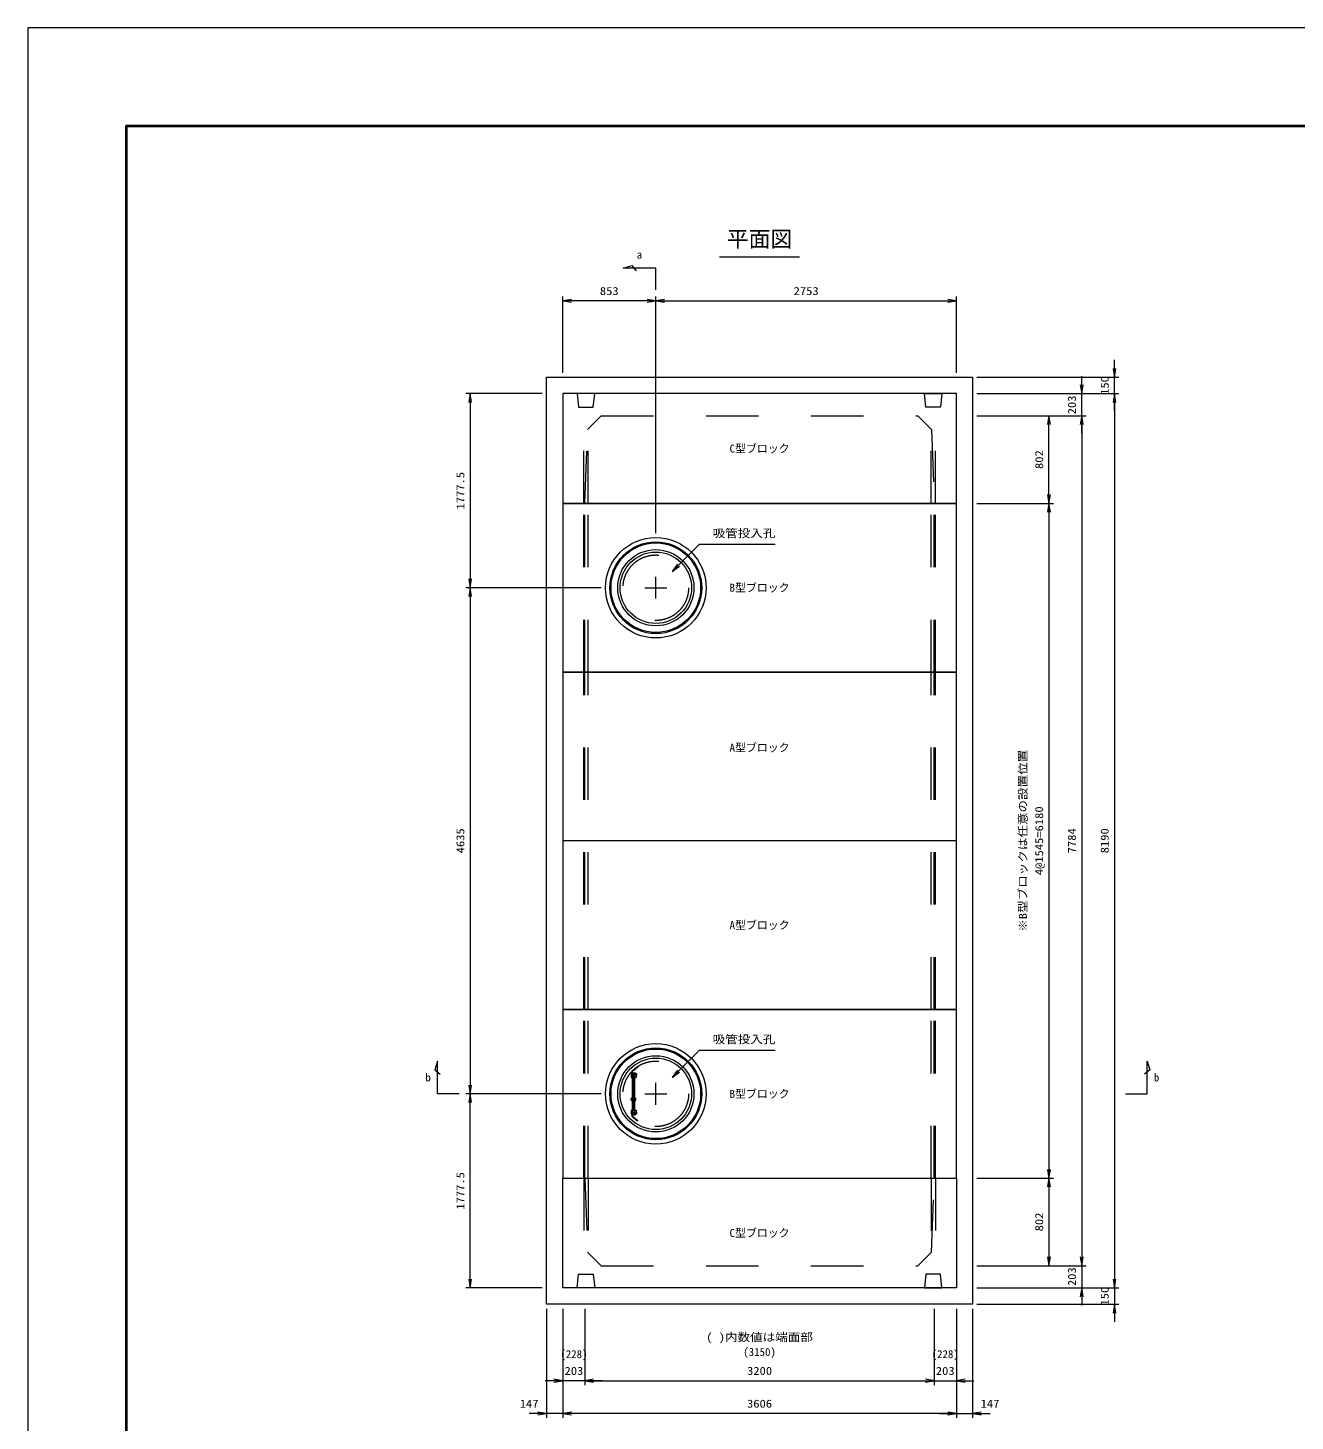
# Model space of a CAD drawing. Units: millimetres at full size. Extents: x 37600 to 71200, y -27760 to -4000.
# Drawn here: x 37600 to 49204, y -16760 to -4000 of the extents above; entities that cross this region are included whole.
import ezdxf
from ezdxf.enums import TextEntityAlignment as Align

# ---------------------------------------------------------------- set-up
doc = ezdxf.new("R2010")
doc.units = ezdxf.units.MM
doc.header["$LTSCALE"] = 80.0044
doc.header["$PDMODE"] = 32
doc.header["$PDSIZE"] = 40
doc.linetypes.add('CHAIN', pattern=[18.5, 12, -1.5, 3.5, -1.5])
doc.linetypes.add('DASHED_SPACED', pattern=[12, 6, -6])
for name, color, linetype, lineweight in [('0_2', 4, 'Continuous', 13), ('Defpoints_5', 5, 'Continuous', 13), ('FRP', 4, 'DASHED_SPACED', 13), ('図枠', 1, 'Continuous', 40), ('寸法', 6, 'Continuous', 13), ('文字', 2, 'Continuous', 13)]:
    doc.layers.add(name, color=color, linetype=linetype, lineweight=lineweight)
doc.styles.add('ＭＳ ゴシック', font='')
doc.styles.get('ＭＳ ゴシック').set_extended_font_data('MS Gothic')

# ---------------------------------------------------------------- blocks, each defined once
blk = doc.blocks.new('open_arrow')
at = {"color": 0, "linetype": 'Continuous', "lineweight": -2}
blk.add_lwpolyline([(7.5, 1.25), (0, 0), (7.5, -1.25)], dxfattribs=at)

msp = doc.modelspace()

# ---------------------------------------------------------------- linework, layer by layer
at = {"layer": '0_2', "linetype": 'DASHED_SPACED'}
for p, q in [((42690, -8355), (42690, -7475)), ((42730, -8355), (42730, -7475)), ((45870, -8355), (45870, -7475)), ((45910, -8355), (45910, -7475)), ((42690, -9900), (42690, -8355)), ((42730, -9900), (42730, -8355)), ((45870, -9900), (45870, -8355)), ((45910, -9900), (45910, -8355)), ((42690, -12990), (42690, -9900)), ((42730, -12990), (42730, -9900)), ((45870, -12990), (45870, -9900)), ((45910, -12990), (45910, -9900)), ((42690, -14535), (42690, -12990)), ((42730, -14535), (42730, -12990)), ((45870, -14535), (45870, -12990)), ((45910, -14535), (45910, -12990)), ((42690, -14535), (42690, -15415)), ((42730, -14535), (42730, -15415)), ((45870, -14535), (45870, -15415)), ((45910, -14535), (45910, -15415))]:
    msp.add_line(p, q, dxfattribs=at)
at = {"layer": '0_2', "color": 3, "linetype": 'DASHED_SPACED'}
for p, q in [((42700, -9900), (42700, -8355)), ((45900, -9900), (45900, -8355)), ((42700, -12990), (42700, -9900)), ((45900, -12990), (45900, -9900)), ((42700, -14535), (42700, -12990)), ((45900, -14535), (45900, -12990))]:
    msp.add_line(p, q, dxfattribs=at)
at = {"layer": '0_2', "color": 2, "linetype": 'CHAIN'}
for p, q in [((43350, -9227.5), (43350, -9027.5)), ((43250, -9127.5), (43450, -9127.5)), ((43250, -13762.5), (43450, -13762.5)), ((43350, -13862.5), (43350, -13662.5))]:
    msp.add_line(p, q, dxfattribs=at)
at = {"layer": '0_2', "color": 7}
msp.add_lwpolyline([(42350, -7200), (46250, -7200), (46250, -15690), (42350, -15690)], close=True, dxfattribs=at)
at = {"layer": '0_2', "color": 3}
for points in [[(42497, -8355), (46103, -8355), (46103, -7350), (42497, -7350)], [(46103, -9900), (46103, -8355), (42497, -8355), (42497, -9900)], [(46103, -12990), (46103, -9900), (42497, -9900), (42497, -12990)], [(46103, -12990), (46103, -11445), (42497, -11445), (42497, -12990)], [(46103, -14535), (46103, -12990), (42497, -12990), (42497, -14535)], [(42497, -14535), (46103, -14535), (46103, -15540), (42497, -15540)]]:
    msp.add_lwpolyline(points, close=True, dxfattribs=at)
at = {"layer": '0_2', "linetype": 'DASHED_SPACED'}
for points in [[(42630, -7350), (42642.5, -7475), (42777.5, -7475), (42790, -7350)], [(45970, -7350), (45957.5, -7475), (45822.5, -7475), (45810, -7350)], [(42630, -15540), (42642.5, -15415), (42777.5, -15415), (42790, -15540)], [(45970, -15540), (45957.5, -15415), (45822.5, -15415), (45810, -15540)]]:
    msp.add_lwpolyline(points, close=True, dxfattribs=at)
at = {"layer": '0_2', "color": 3, "linetype": 'DASHED_SPACED'}
for points in [[(42700, -8355), (42725, -7678), (42850, -7553), (45750, -7553), (45875, -7678), (45900, -8355)], [(42700, -14535), (42725, -15212), (42850, -15337), (45750, -15337), (45875, -15212), (45900, -14535)]]:
    msp.add_lwpolyline(points, dxfattribs=at)
at = {"layer": '0_2', "color": 3}
for centre, radius in [((43350, -9127.5), 460), ((43350, -9127.5), 420), ((43350, -13762.5), 460), ((43350, -13762.5), 420)]:
    msp.add_circle(centre, radius, dxfattribs=at)
at = {"layer": '0_2'}
for centre, radius in [((43350, -9127.5), 410), ((43350, -9127.5), 349), ((43350, -9127.5), 327), ((43350, -13762.5), 410), ((43350, -13762.5), 349), ((43350, -13762.5), 327)]:
    msp.add_circle(centre, radius, dxfattribs=at)
at = {"layer": '0_2', "color": 3, "linetype": 'DASHED_SPACED'}
for centre in [(43350, -9127.5), (43350, -13762.5)]:
    msp.add_circle(centre, 300, dxfattribs=at)
at = {"layer": 'Defpoints_5'}
msp.add_lwpolyline([(37600, -27760), (71200, -27760), (71200, -4000), (37600, -4000)], close=True, dxfattribs=at)
at = {"layer": 'FRP'}
for p, q in [((43181.43, -13514.34), (43132.85, -13555)), ((43184.32, -13517.79), (43135.73, -13558.45)), ((43181.43, -13514.34), (43184.32, -13517.79)), ((43125, -13578.56), (43171, -13578.56)), ((43125, -13578.56), (43125, -13580.56)), ((43125, -13580.56), (43171, -13580.56)), ((43125, -13580.56), (43125, -13612.56)), ((43125, -13591.29), (43159.95, -13591.29)), ((43125, -13612.56), (43133.9, -13612.56)), ((43132.09, -13570.41), (43134.03, -13576.23)), ((43134, -13582.75), (43134, -13587.45)), ((43134, -13591.29), (43134, -13933.71)), ((43134.03, -13573.56), (43134.03, -13578.56)), ((43134.03, -13573.56), (43165.12, -13573.56)), ((43139.58, -13569.06), (43165.12, -13569.06)), ((43159, -13573.56), (43155.95, -13576.61)), ((43156, -13573.56), (43156, -13578.56)), ((43156, -13582.75), (43156, -13587.45)), ((43156, -13591.29), (43156, -13933.71)), ((43156, -13612.56), (43171, -13612.56)), ((43159.95, -13580.56), (43159.95, -13591.29)), ((43165.12, -13569.06), (43165.12, -13573.56)), ((43171, -13580.56), (43171, -13612.56)), ((43171, -13593.56), (43173, -13593.56)), ((43173, -13580.56), (43173, -13593.56)), ((43125, -13912.44), (43133.9, -13912.44)), ((43125, -13912.44), (43125, -13944.44)), ((43125, -13933.71), (43159.95, -13933.71)), ((43125, -13944.44), (43171, -13944.44)), ((43125, -13944.44), (43125, -13946.44)), ((43125, -13946.44), (43171, -13946.44)), ((43134.03, -13948.77), (43132.09, -13954.59)), ((43132.85, -13970), (43181.43, -14010.66)), ((43134, -13937.55), (43134, -13942.25)), ((43134.03, -13946.44), (43134.03, -13951.44)), ((43134.03, -13951.44), (43165.12, -13951.44)), ((43135.73, -13966.55), (43184.32, -14007.21)), ((43139.58, -13955.94), (43165.12, -13955.94)), ((43155.95, -13948.39), (43159, -13951.44)), ((43156, -13912.44), (43171, -13912.44)), ((43156, -13937.55), (43156, -13942.25)), ((43156, -13946.44), (43156, -13951.44)), ((43159.95, -13933.71), (43159.95, -13944.44)), ((43165.12, -13951.44), (43165.12, -13955.94)), ((43171, -13912.44), (43171, -13944.44)), ((43171, -13931.44), (43173, -13931.44)), ((43173, -13931.44), (43173, -13944.44)), ((43184.32, -14007.21), (43181.43, -14010.66))]:
    msp.add_line(p, q, dxfattribs=at)
at = {"layer": 'FRP', "linetype": 'CHAIN'}
msp.add_line((43145, -13599.6), (43145, -13925.26), dxfattribs=at)
at = {"layer": 'FRP'}
for centre, radius, start, end in [((43139.58, -13563.06), 10.5, 129.92782, 270), ((43139.58, -13563.06), 6, 129.92906, 270), ((43171, -13580.56), 2, 0, 90), ((43139.58, -13961.94), 10.5, 90, 230.07217), ((43139.58, -13961.94), 6, 90, 230.07093), ((43171, -13944.44), 2, 270, 0)]:
    msp.add_arc(centre, radius, start, end, dxfattribs=at)
msp.add_point((43145, -13812.5), dxfattribs=at)
at = {"layer": '図枠'}
msp.add_lwpolyline([(38500, -26860), (70300, -26860), (70300, -4900), (38500, -4900)], close=True, dxfattribs=at)
at = {"layer": '寸法'}
for p, q in [((42497, -7160), (42497, -6460)), ((43350, -6500), (42497, -6500)), ((43350, -8627.5), (43350, -6460)), ((43350, -8627.5), (43350, -6460)), ((43350, -6500), (46103, -6500)), ((46103, -7160), (46103, -6460)), ((47550, -7510), (47550, -7040)), ((46290, -7200), (47590, -7200)), ((47250, -7713), (47250, -7190)), ((42310, -7350), (41610, -7350)), ((41650, -7350), (41650, -9127.5)), ((46290, -7350), (47590, -7350)), ((46290, -7350), (47290, -7350)), ((46290, -7350), (47590, -7350)), ((47550, -7350), (47550, -15540)), ((46290, -7553), (47290, -7553)), ((46290, -7553), (46990, -7553)), ((46290, -7553), (47290, -7553)), ((46950, -8355), (46950, -7553)), ((47250, -7553), (47250, -15337)), ((46290, -8355), (46990, -8355)), ((46290, -8355), (46990, -8355)), ((46950, -8355), (46950, -14535)), ((42850, -9127.5), (41610, -9127.5)), ((42850, -9127.5), (41610, -9127.5)), ((41650, -9127.5), (41650, -13762.5)), ((42850, -13762.5), (41610, -13762.5)), ((42850, -13762.5), (41610, -13762.5)), ((41650, -15540), (41650, -13762.5)), ((46290, -14535), (46990, -14535)), ((46290, -14535), (46990, -14535)), ((46950, -14535), (46950, -15337)), ((47250, -15177), (47250, -15700)), ((46290, -15337), (47290, -15337)), ((46290, -15337), (46990, -15337)), ((46290, -15337), (47290, -15337)), ((47550, -15380), (47550, -15850)), ((42310, -15540), (41610, -15540)), ((46290, -15540), (47590, -15540)), ((46290, -15540), (47290, -15540)), ((46290, -15540), (47590, -15540)), ((46290, -15690), (47590, -15690)), ((42350, -15730), (42350, -16730)), ((42497, -15730), (42497, -16730)), ((42497, -15730), (42497, -16430)), ((42497, -15730), (42497, -16730)), ((42700, -15730), (42700, -16430)), ((42700, -15730), (42700, -16430)), ((45900, -15730), (45900, -16430)), ((45900, -15730), (45900, -16430)), ((46103, -15730), (46103, -16730)), ((46103, -15730), (46103, -16430)), ((46103, -15730), (46103, -16730)), ((46250, -15730), (46250, -16730)), ((42860, -16390), (42337, -16390)), ((42700, -16390), (45900, -16390)), ((45740, -16390), (46263, -16390)), ((42657, -16690), (42190, -16690)), ((46103, -16690), (42497, -16690)), ((45943, -16690), (46410, -16690))]:
    msp.add_line(p, q, dxfattribs=at)
for points in [[(43350, -6400), (43350, -6200), (43050, -6200), (43130, -6175), (43170, -6225)], [(43500, -8977.5), (43556.57, -8920.93), (43750, -8727.5), (44443.33, -8727.5)], [(43500, -13612.5), (43556.57, -13555.93), (43750, -13362.5), (44443.33, -13362.5)], [(41550, -13762.5), (41350, -13762.5), (41350, -13462.5), (41325, -13542.5), (41375, -13582.5)], [(47650, -13762.5), (47850, -13762.5), (47850, -13462.5), (47875, -13542.5), (47825, -13582.5)]]:
    msp.add_lwpolyline(points, dxfattribs=at)
at = {"layer": '文字'}
msp.add_line((44666.67, -6100), (43933.33, -6100), dxfattribs=at)

# ---------------------------------------------------------------- block references
at = {"layer": '寸法', "xscale": 10.7, "yscale": 10.7}
for p in [(42497, -6500), (43350, -6500), (42700, -16390), (42700, -16390), (46103, -16390), (42497, -16690), (42497, -16690), (46250, -16690)]:
    msp.add_blockref('open_arrow', p, dxfattribs=at)
for p, rotation in [((43350, -6500), 180), ((46103, -6500), 180), ((47550, -7200), 90), ((47250, -7350), 90), ((41650, -7350), 270), ((47550, -7350), 270), ((47550, -7350), 270), ((46950, -7553), 270), ((47250, -7553), 270), ((47250, -7553), 270), ((46950, -8355), 90), ((46950, -8355), 270), ((43500, -8977.5), 45), ((41650, -9127.5), 90), ((41650, -9127.5), 270), ((43500, -13612.5), 45), ((41650, -13762.5), 90), ((41650, -13762.5), 270), ((46950, -14535), 90), ((46950, -14535), 270), ((46950, -15337), 90), ((47250, -15337), 90), ((47250, -15337), 90), ((41650, -15540), 90), ((47250, -15540), 270), ((47550, -15540), 90), ((47550, -15540), 90), ((47550, -15690), 270), ((42497, -16390), 180), ((45900, -16390), 180), ((45900, -16390), 180), ((42350, -16690), 180), ((46103, -16690), 180), ((46103, -16690), 180)]:
    msp.add_blockref('open_arrow', p, dxfattribs=dict(at, rotation=rotation))

# ---------------------------------------------------------------- texts
at = {"layer": '寸法', "color": 3, "style": 'ＭＳ ゴシック'}
for s, p in [('a', (43200, -6040)), ('(228)', (42600, -16110)), ('(3150)', (44300, -16090)), ('(228)', (46000, -16110))]:
    msp.add_text(s, height=73.31, dxfattribs=at).set_placement(p, align=Align.TOP_CENTER)
at = {"layer": '寸法', "style": 'ＭＳ ゴシック', "width": 1.15}
for s, p in [('853', (42923.5, -6410)), ('2753', (44726.5, -6410)), ('203', (42600, -16300)), ('3200', (44300, -16300)), ('203', (46000, -16300)), ('147', (42190, -16600)), ('3606', (44300, -16600)), ('147', (46410, -16600))]:
    msp.add_text(s, height=73.31, dxfattribs=at).set_placement(p, align=Align.MIDDLE_CENTER)
for s, p in [('150', (47460, -7275)), ('203', (47160, -7453)), ('802', (46860, -7954)), ('1777.5', (41560, -8238.75)), ('4@1545=6180', (46860, -11445)), ('4635', (41560, -11445)), ('7784', (47160, -11445)), ('8190', (47460, -11445)), ('1777.5', (41560, -14651.25)), ('802', (46860, -14936)), ('203', (47160, -15437)), ('150', (47460, -15615))]:
    msp.add_text(s, height=73.31, rotation=90, dxfattribs=at).set_placement(p, align=Align.MIDDLE_CENTER)
for p in [(43870, -8687.5), (43870, -13322.5)]:
    msp.add_text('吸管投入孔', height=73.31, dxfattribs=at).set_placement(p, align=Align.BOTTOM_LEFT)
at = {"layer": '寸法', "color": 3, "style": 'ＭＳ ゴシック', "width": 1.15}
msp.add_text('※B型ブロックは任意の設置位置', height=73.31, rotation=90, dxfattribs=at).set_placement((46770, -11445), align=Align.BOTTOM_CENTER)
at = {"layer": '寸法', "color": 3, "style": 'ＭＳ ゴシック'}
msp.add_text('b', height=73.31, dxfattribs=at).set_placement((41290, -13612.5), align=Align.MIDDLE_RIGHT)
msp.add_text('b', height=73.31, dxfattribs=at).set_placement((47910, -13612.5), align=Align.MIDDLE_LEFT)
at = {"layer": '寸法', "color": 3, "style": 'ＭＳ ゴシック', "width": 1.15}
msp.add_text('( )内数値は端面部', height=73.31, dxfattribs=at).set_placement((44300, -16050), align=Align.BOTTOM_CENTER)
at = {"layer": '文字', "style": 'ＭＳ ゴシック'}
msp.add_text('平面図', height=146.6, dxfattribs=at).set_placement((44300, -5860), align=Align.TOP_CENTER)
for s, p in [('C型ブロック', (44300, -7853)), ('B型ブロック', (44300, -9127.5)), ('A型ブロック', (44300, -10591.76)), ('A型ブロック', (44300, -12217.5)), ('B型ブロック', (44300, -13762.5)), ('C型ブロック', (44300, -15037))]:
    msp.add_text(s, height=73.31, dxfattribs=at).set_placement(p, align=Align.MIDDLE_CENTER)

doc.saveas('drawing.dxf')
